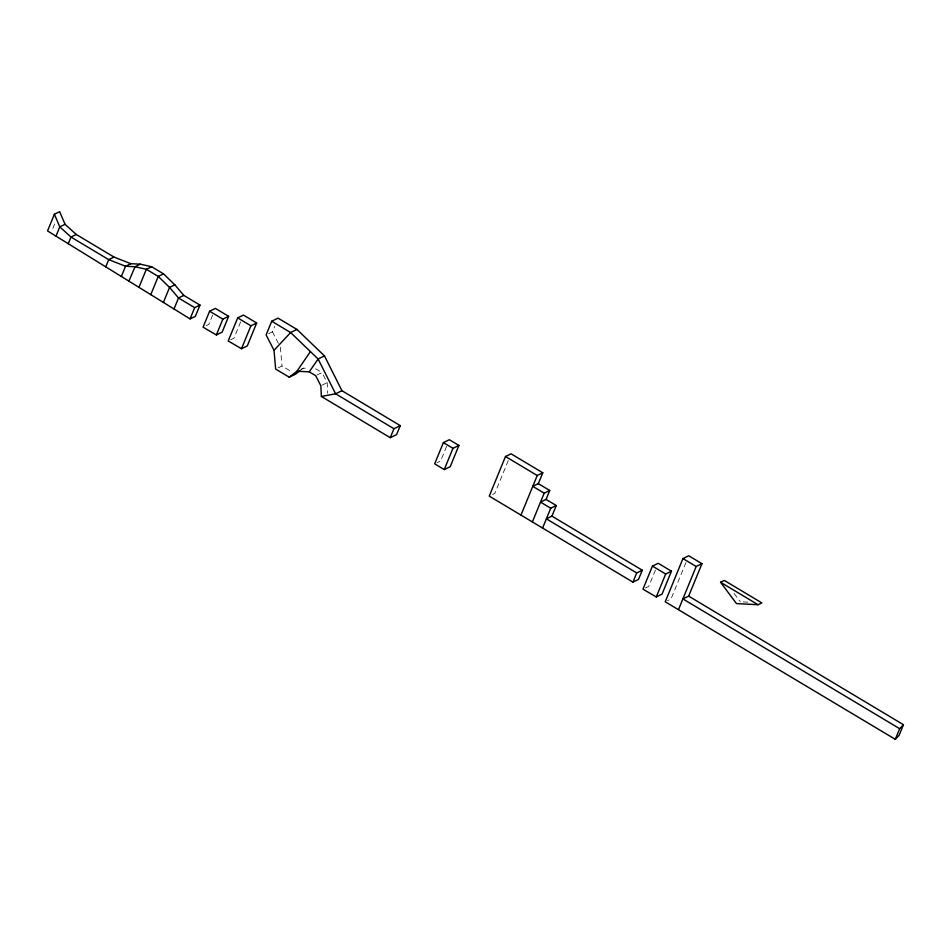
<?xml version="1.0" encoding="UTF-8"?>
<svg xmlns="http://www.w3.org/2000/svg" width="951" height="951" viewBox="0 0 951 951"><rect width="100%" height="100%" fill="white"/><g stroke="black" fill="none" stroke-linecap="round" stroke-linejoin="round"><path stroke-width="0.71" stroke-dasharray="4.75 3.57" d="M52.84 228.359L55.467 221.94M212.655 315.066L208.828 324.386L205.368 326.074M240.662 321.866L233.982 338.176L230.511 339.852M268.657 333.682L272.462 331.828L274.708 326.359M446.613 446.352L440.622 460.962L437.056 462.697M508.25 460.629L494.817 493.403L492.582 494.484M655.441 570.077L648.748 586.387L645.289 588.063M685.956 562.528L671.002 598.987L667.531 600.675M301.075 369.856L303.274 368.156L308.754 368.417M278.191 367.835L281.995 365.992L291.874 371.9M300.73 369.38L303.274 368.156M316.933 375.051L322.009 372.59L327.168 382.671L327.715 393.357M322.092 385.131L327.168 382.671M743.123 601.9L748.889 602.209M315.601 368.75L322.009 372.59M734.053 593.46L740.247 601.745M272.462 331.828L278.381 343.382M280.355 347.234L281.995 365.992"/><path stroke-width="1.43" d="M54.397 214.237L47.55 230.927L190.069 318.894L195.359 316.326L199.972 305.081L183.805 295.404L174.853 284.848L163.536 273.852L151.625 266.732L140.32 264.176L130.846 263.7L114.013 257.067L76.258 234.469L65.06 224.317L59.675 211.681L54.397 214.237L59.782 226.885L70.98 237.025L108.723 259.635L125.556 266.256L135.03 266.744L146.347 269.288L158.246 276.42L169.563 287.416L178.515 297.972L194.682 307.649L199.972 305.081M55.978 236.133L59.782 226.885L65.06 224.317M68.246 243.694L70.98 237.025L76.258 234.469M105.763 266.851L108.723 259.635L114.013 257.067M121.359 276.479L125.556 266.256L130.846 263.7M138.941 287.333L146.347 269.288L151.625 266.732M150.781 294.644L158.246 276.42L163.536 273.852M163.406 302.43L169.563 287.416L174.853 284.848M174.009 308.98L178.515 297.972L183.805 295.404M190.069 318.894L194.682 307.649M209.612 311.203L203.062 327.192L216.364 334.942L222.142 332.137L228.62 316.326L215.39 308.397L209.612 311.203L222.843 319.12L228.62 316.326M216.364 334.942L222.843 319.12M237.679 317.884L228.204 340.981L241.506 348.72L247.284 345.914L256.675 322.995L243.444 315.078L237.679 317.884L250.909 325.801L256.675 322.995M241.506 348.72L250.909 325.801M289.247 377.202L296.926 371.235L309.253 371.829L315.661 375.669L320.832 385.749L321.367 396.436L390.255 437.686L396.603 434.607L400.276 425.644L341.944 390.718L324.469 355.912L296.974 329.462L278.072 318.145L271.736 321.224L266.114 334.907L274.019 350.325L275.647 369.071L289.247 377.202L295.583 374.123L299.981 370.712M390.255 437.686L393.94 428.723L400.276 425.644M443.38 442.607L434.666 463.85L444.248 469.592L450.203 466.703L458.917 445.448L449.336 439.719L443.38 442.607L452.961 448.337L458.917 445.448M444.248 469.592L452.961 448.337M538.325 483.643L549.737 490.478L544.174 493.177L532.762 486.341L538.325 483.643L542.783 472.802L511.056 453.805L505.492 456.504L489.254 496.113L632.95 582.143L638.501 579.432L642.282 570.22L551.937 516.131L546.373 518.83L636.718 572.93L642.282 570.22M520.97 515.097L537.22 475.5L542.783 472.802M532.382 521.933L544.174 493.177M546.076 499.418L556.287 505.528L550.724 508.226L540.513 502.116L546.076 499.418L549.737 490.478M542.593 528.043L550.724 508.226M551.937 516.131L556.287 505.528M632.95 582.143L636.718 572.93M652.445 566.095L642.971 589.18L656.273 596.931L662.051 594.125L671.454 571.206L658.223 563.289L652.445 566.095L665.676 574.012L671.454 571.206M656.273 596.931L665.676 574.012M688.655 596.111L701.957 563.705L688.714 555.776L682.949 558.582L665.225 601.793L895.295 739.319L899.087 735.337L903.45 724.71L688.655 596.111L682.889 598.916L899.658 728.692L903.45 724.71M678.527 609.543L696.18 566.499L701.957 563.705M895.295 739.319L899.658 728.692M128.884 281.127L135.03 266.744L140.32 264.176M296.926 371.235L310.43 351.585M309.253 371.829L318.121 359.002L324.469 355.912M274.019 350.325L290.626 332.541L296.974 329.462M341.944 390.718L335.596 393.797L321.367 396.436M720.561 582.262L724.317 580.443L761.846 602.91L758.09 604.729L736.478 603.576L720.561 582.262L758.09 604.729M682.949 558.582L696.18 566.499M505.492 456.504L537.22 475.5M271.736 321.224L290.626 332.541L318.121 359.002L335.596 393.797L393.94 428.723"/></g></svg>
